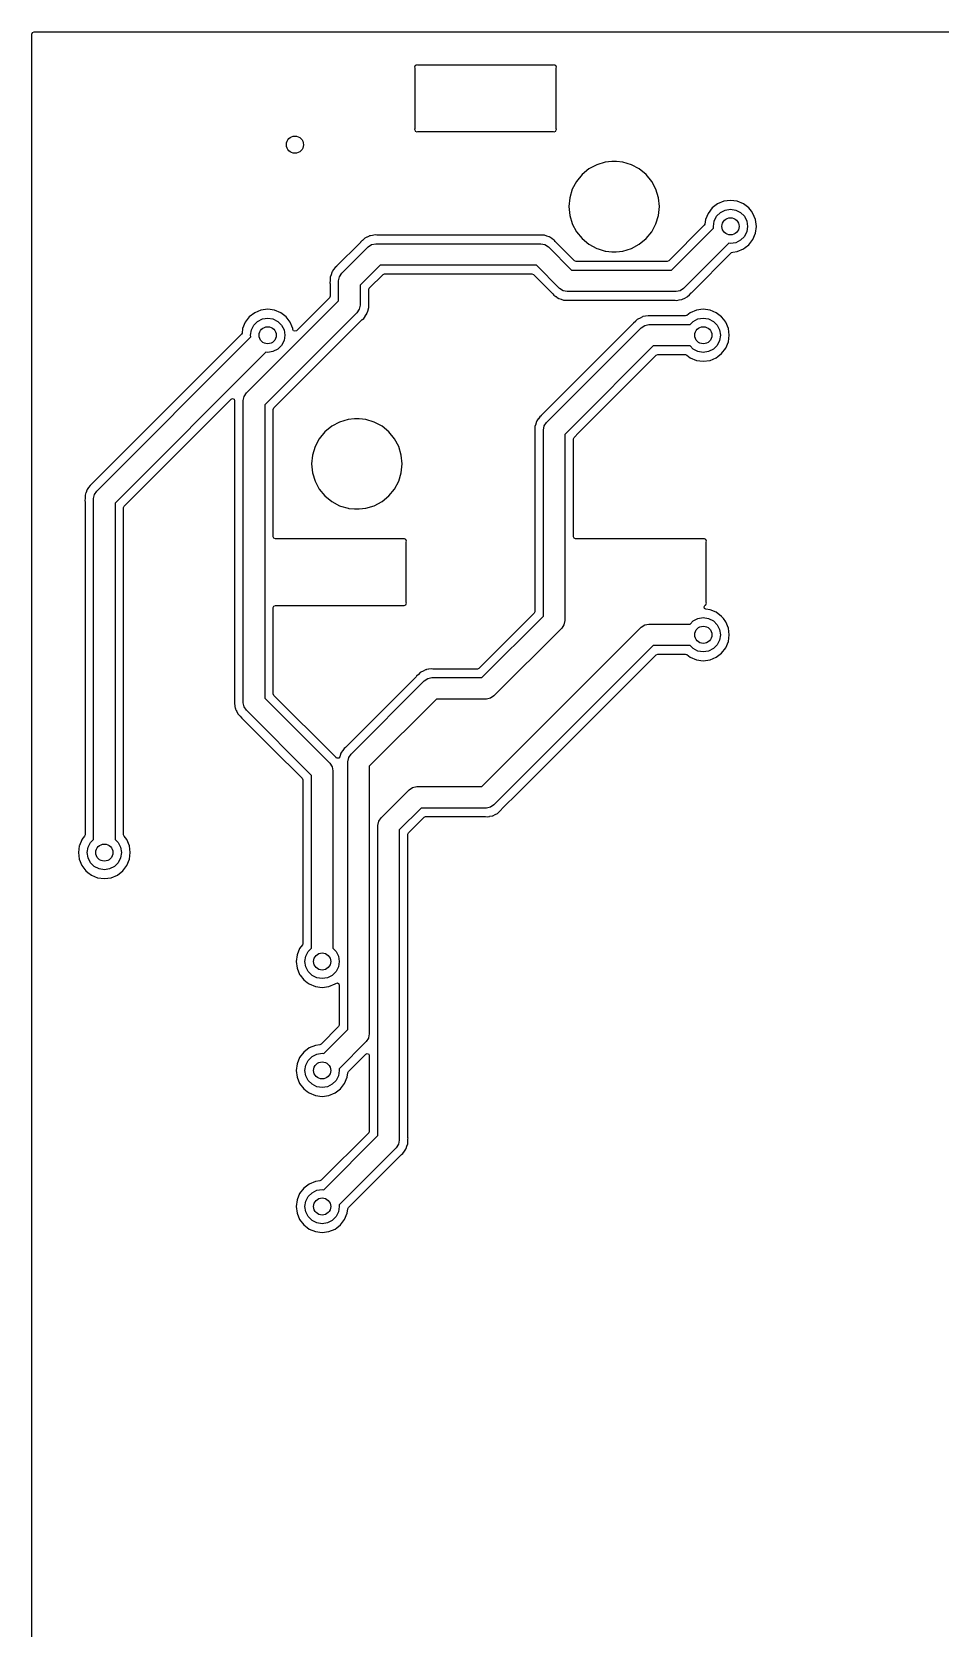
# Model space of a CAD drawing. Extents: x 0.8 to 5.53, y -4.15 to -1.35.
# Drawn here: x 0.802 to 1.636, y -2.818 to -1.352 of the extents above; entities that cross this region are included whole.
import ezdxf

# ---------------------------------------------------------------- set-up
doc = ezdxf.new("R2010")
doc.units = 0
doc.header["$MEASUREMENT"] = 0
doc.layers.add('BLACK', color=7, linetype='CONTINUOUS')

msp = doc.modelspace()

# ---------------------------------------------------------------- linework, layer by layer
at = {"layer": 'BLACK', "linetype": 'CONTINUOUS'}
for p, q in [((0.80199, -1.35392), (0.80255, -1.35255)), ((0.80199, -1.44154), (0.80199, -1.35392)), ((0.80255, -1.35255), (0.80392, -1.35199)), ((0.80392, -1.35199), (2.59608, -1.35199)), ((1.15399, -1.38293), (1.15336, -1.38445)), ((1.15336, -1.38445), (1.15338, -1.38449)), ((1.15338, -1.38449), (1.15352, -1.38523)), ((1.15352, -1.38523), (1.15352, -1.44076)), ((1.15512, -1.38246), (1.15399, -1.38293)), ((1.15551, -1.3823), (1.15512, -1.38246)), ((1.15555, -1.38231), (1.15551, -1.3823)), ((1.15629, -1.38246), (1.15555, -1.38231)), ((1.28072, -1.38246), (1.15629, -1.38246)), ((1.28146, -1.38231), (1.28072, -1.38246)), ((1.2815, -1.3823), (1.28146, -1.38231)), ((1.28189, -1.38246), (1.2815, -1.3823)), ((1.28302, -1.38293), (1.28189, -1.38246)), ((1.28365, -1.38445), (1.28302, -1.38293)), ((1.28348, -1.38523), (1.28363, -1.38449)), ((1.28348, -1.44076), (1.28348, -1.38523)), ((1.28363, -1.38449), (1.28365, -1.38445)), ((0.80199, -1.45), (0.80199, -1.44154)), ((0.80199, -1.5124), (0.80199, -1.45)), ((1.15338, -1.44149), (1.15336, -1.44154)), ((1.15336, -1.44154), (1.15352, -1.44193)), ((1.15352, -1.44076), (1.15338, -1.44149)), ((1.15352, -1.44193), (1.15399, -1.44306)), ((1.15399, -1.44306), (1.15551, -1.44369)), ((1.15551, -1.44369), (1.15555, -1.44367)), ((1.15555, -1.44367), (1.15629, -1.44352)), ((1.15629, -1.44352), (1.28072, -1.44352)), ((1.28072, -1.44352), (1.28146, -1.44367)), ((1.28146, -1.44367), (1.2815, -1.44369)), ((1.2815, -1.44369), (1.28302, -1.44306)), ((1.28302, -1.44306), (1.28348, -1.44193)), ((1.28363, -1.44149), (1.28348, -1.44076)), ((1.28348, -1.44193), (1.28365, -1.44154)), ((1.28365, -1.44154), (1.28363, -1.44149)), ((1.31353, -1.47785), (1.30723, -1.48302)), ((1.32071, -1.47401), (1.31353, -1.47785)), ((1.32851, -1.47164), (1.32071, -1.47401)), ((1.33454, -1.47105), (1.32851, -1.47164)), ((1.33458, -1.47104), (1.33454, -1.47105)), ((1.33454, -1.47105), (1.33454, -1.47105)), ((1.33865, -1.47104), (1.33458, -1.47104)), ((1.33869, -1.47105), (1.33865, -1.47104)), ((1.34472, -1.47164), (1.33869, -1.47105)), ((1.35252, -1.47401), (1.34472, -1.47164)), ((1.3597, -1.47785), (1.35252, -1.47401)), ((1.35252, -1.47401), (1.35252, -1.47401)), ((1.35252, -1.47401), (1.35252, -1.47401)), ((1.366, -1.48302), (1.3597, -1.47785)), ((1.30206, -1.48931), (1.29822, -1.4965)), ((1.30723, -1.48302), (1.30206, -1.48931)), ((1.37117, -1.48931), (1.366, -1.48302)), ((1.37501, -1.4965), (1.37117, -1.48931)), ((1.29585, -1.50429), (1.29506, -1.5124)), ((1.29822, -1.4965), (1.29585, -1.50429)), ((1.37737, -1.50429), (1.37501, -1.4965)), ((1.37817, -1.5124), (1.37737, -1.50429)), ((1.43733, -1.50748), (1.43158, -1.50986)), ((1.4435, -1.50667), (1.43733, -1.50748)), ((1.44968, -1.50748), (1.4435, -1.50667)), ((1.4435, -1.50667), (1.4435, -1.50667)), ((1.45543, -1.50986), (1.44968, -1.50748)), ((0.80199, -2.10551), (0.80199, -1.5124)), ((1.29506, -1.5124), (1.29585, -1.52051)), ((1.29585, -1.52051), (1.29813, -1.52801)), ((1.37501, -1.52831), (1.37737, -1.52051)), ((1.37737, -1.52051), (1.37817, -1.5124)), ((1.42285, -1.51859), (1.42047, -1.52434)), ((1.42664, -1.51365), (1.42285, -1.51859)), ((1.43158, -1.50986), (1.42664, -1.51365)), ((1.42853, -1.52565), (1.43076, -1.52126)), ((1.43076, -1.52126), (1.43425, -1.51777)), ((1.43425, -1.51777), (1.43864, -1.51553)), ((1.43864, -1.51553), (1.4435, -1.51476)), ((1.4435, -1.51476), (1.44837, -1.51553)), ((1.44837, -1.51553), (1.45276, -1.51777)), ((1.45276, -1.51777), (1.45624, -1.52126)), ((1.46037, -1.51365), (1.45543, -1.50986)), ((1.45543, -1.50986), (1.45543, -1.50986)), ((1.45624, -1.52126), (1.45848, -1.52565)), ((1.46272, -1.51672), (1.46037, -1.51365)), ((1.46415, -1.51859), (1.46272, -1.51672)), ((1.46654, -1.52434), (1.46415, -1.51859)), ((1.11471, -1.53882), (1.1129, -1.53909)), ((1.11478, -1.5388), (1.11471, -1.53882)), ((1.11705, -1.53838), (1.11478, -1.5388)), ((1.11861, -1.53855), (1.11705, -1.53838)), ((1.11882, -1.53856), (1.11861, -1.53855)), ((1.2667, -1.53856), (1.11882, -1.53856)), ((1.2672, -1.5385), (1.2667, -1.53856)), ((1.26728, -1.53848), (1.2672, -1.5385)), ((1.2693, -1.53855), (1.26728, -1.53848)), ((1.26959, -1.53856), (1.2693, -1.53855)), ((1.26966, -1.53856), (1.26959, -1.53856)), ((1.27196, -1.53856), (1.26966, -1.53856)), ((1.27205, -1.53859), (1.27196, -1.53856)), ((1.27254, -1.53867), (1.27205, -1.53859)), ((1.27263, -1.53868), (1.27254, -1.53867)), ((1.2748, -1.53944), (1.27263, -1.53868)), ((1.29813, -1.52801), (1.29822, -1.52831)), ((1.29822, -1.52831), (1.30206, -1.53549)), ((1.30206, -1.53549), (1.30723, -1.54179)), ((1.366, -1.54179), (1.37117, -1.53549)), ((1.37117, -1.53549), (1.37501, -1.52831)), ((1.41938, -1.52955), (1.38672, -1.56221)), ((1.38943, -1.57067), (1.42801, -1.53209)), ((1.41993, -1.52844), (1.41938, -1.52955)), ((1.42047, -1.52434), (1.41993, -1.52844)), ((1.42776, -1.53051), (1.42853, -1.52565)), ((1.42801, -1.53209), (1.42776, -1.53051)), ((1.45848, -1.53538), (1.45624, -1.53977)), ((1.45848, -1.52565), (1.45925, -1.53051)), ((1.45925, -1.53051), (1.45848, -1.53538)), ((1.46415, -1.54243), (1.46654, -1.53668)), ((1.46735, -1.53051), (1.46654, -1.52434)), ((1.46654, -1.53668), (1.46735, -1.53051)), ((1.10334, -1.54559), (1.08174, -1.56719)), ((1.08654, -1.57355), (1.11076, -1.54934)), ((1.10365, -1.54519), (1.10334, -1.54559)), ((1.10369, -1.54512), (1.10365, -1.54519)), ((1.10538, -1.54355), (1.10369, -1.54512)), ((1.10544, -1.5435), (1.10538, -1.54355)), ((1.10707, -1.54187), (1.10544, -1.5435)), ((1.10714, -1.54183), (1.10707, -1.54187)), ((1.10755, -1.54154), (1.10714, -1.54183)), ((1.10761, -1.54148), (1.10755, -1.54154)), ((1.10969, -1.54048), (1.10761, -1.54148)), ((1.10975, -1.54045), (1.10969, -1.54048)), ((1.11179, -1.53937), (1.10975, -1.54045)), ((1.11076, -1.54934), (1.11395, -1.54721)), ((1.11076, -1.54934), (1.11076, -1.54934)), ((1.11188, -1.53935), (1.11179, -1.53937)), ((1.11235, -1.5392), (1.11188, -1.53935)), ((1.11243, -1.53916), (1.11235, -1.5392)), ((1.1129, -1.53909), (1.11243, -1.53916)), ((1.11243, -1.53916), (1.11243, -1.53916)), ((1.11243, -1.53916), (1.11243, -1.53916)), ((1.11395, -1.54721), (1.11772, -1.54646)), ((1.11772, -1.54646), (1.26929, -1.54646)), ((1.26929, -1.54646), (1.27306, -1.54721)), ((1.27306, -1.54721), (1.27625, -1.54934)), ((1.27487, -1.53946), (1.2748, -1.53944)), ((1.27707, -1.54014), (1.27487, -1.53946)), ((1.27625, -1.54934), (1.29758, -1.57067)), ((1.27714, -1.54019), (1.27707, -1.54014)), ((1.27759, -1.54041), (1.27714, -1.54019)), ((1.27767, -1.54044), (1.27759, -1.54041)), ((1.27953, -1.54181), (1.27767, -1.54044)), ((1.27959, -1.54185), (1.27953, -1.54181)), ((1.28149, -1.54315), (1.27959, -1.54185)), ((1.28181, -1.54355), (1.28149, -1.54315)), ((1.28149, -1.54315), (1.28149, -1.54315)), ((1.28247, -1.54438), (1.28181, -1.54355)), ((1.28261, -1.54454), (1.28247, -1.54438)), ((1.30029, -1.56221), (1.28261, -1.54454)), ((1.30723, -1.54179), (1.31353, -1.54696)), ((1.31353, -1.54696), (1.32071, -1.5508)), ((1.32071, -1.5508), (1.32192, -1.55116)), ((1.32192, -1.55116), (1.32851, -1.55316)), ((1.32851, -1.55316), (1.3291, -1.55322)), ((1.3291, -1.55322), (1.33458, -1.55376)), ((1.33865, -1.55376), (1.34472, -1.55316)), ((1.34472, -1.55316), (1.35252, -1.5508)), ((1.35252, -1.5508), (1.3597, -1.54696)), ((1.3597, -1.54696), (1.366, -1.54179)), ((1.44193, -1.54601), (1.40046, -1.58747)), ((1.4435, -1.54626), (1.44193, -1.54601)), ((1.44837, -1.54549), (1.4435, -1.54626)), ((1.45276, -1.54325), (1.44837, -1.54549)), ((1.44968, -1.55355), (1.45543, -1.55116)), ((1.45624, -1.53977), (1.45276, -1.54325)), ((1.45543, -1.55116), (1.45694, -1.55)), ((1.45694, -1.55), (1.46037, -1.54737)), ((1.46037, -1.54737), (1.46415, -1.54243)), ((1.08158, -1.56733), (1.08036, -1.56831)), ((1.08174, -1.56719), (1.08158, -1.56733)), ((1.12179, -1.56614), (1.10335, -1.58459)), ((1.26521, -1.56614), (1.12179, -1.56614)), ((1.28654, -1.58747), (1.26521, -1.56614)), ((1.30165, -1.56278), (1.30029, -1.56221)), ((1.38536, -1.56278), (1.30165, -1.56278)), ((1.33458, -1.55376), (1.33463, -1.55376)), ((1.33463, -1.55376), (1.3386, -1.55376)), ((1.3386, -1.55376), (1.33865, -1.55376)), ((1.38672, -1.56221), (1.38536, -1.56278)), ((1.40788, -1.59122), (1.44447, -1.55463)), ((1.44447, -1.55463), (1.44558, -1.55408)), ((1.44558, -1.55408), (1.44968, -1.55355)), ((1.07577, -1.58022), (1.07568, -1.58252)), ((1.07568, -1.58252), (1.0757, -1.5826)), ((1.0757, -1.5826), (1.07577, -1.5831)), ((1.07579, -1.57776), (1.07577, -1.57784)), ((1.07577, -1.57784), (1.07577, -1.58014)), ((1.07577, -1.58014), (1.07577, -1.58022)), ((1.07588, -1.57726), (1.07579, -1.57776)), ((1.07664, -1.575), (1.07588, -1.57718)), ((1.07588, -1.57718), (1.07588, -1.57726)), ((1.07666, -1.57493), (1.07664, -1.575)), ((1.07734, -1.57273), (1.07666, -1.57493)), ((1.07739, -1.57266), (1.07734, -1.57273)), ((1.07762, -1.57221), (1.07739, -1.57266)), ((1.07765, -1.57213), (1.07762, -1.57221)), ((1.07902, -1.57028), (1.07765, -1.57213)), ((1.07906, -1.57022), (1.07902, -1.57028)), ((1.08036, -1.56831), (1.07906, -1.57022)), ((1.08366, -1.58051), (1.08441, -1.57675)), ((1.08366, -1.59876), (1.08366, -1.58051)), ((1.08441, -1.57675), (1.08654, -1.57355)), ((1.08654, -1.57355), (1.08654, -1.57355)), ((1.11181, -1.58729), (1.1245, -1.5746)), ((1.1245, -1.5746), (1.12586, -1.57404)), ((1.12586, -1.57404), (1.26115, -1.57404)), ((1.26115, -1.57404), (1.26251, -1.5746)), ((1.26251, -1.5746), (1.28018, -1.59227)), ((1.29758, -1.57067), (1.38943, -1.57067)), ((1.0752, -1.59606), (1.04493, -1.62633)), ((1.07577, -1.59469), (1.0752, -1.59606)), ((1.07577, -1.5831), (1.07577, -1.59469)), ((1.10335, -1.58459), (1.10335, -1.60284)), ((1.11124, -1.58866), (1.11181, -1.58729)), ((1.11124, -1.59469), (1.11124, -1.58866)), ((1.11124, -1.60025), (1.11124, -1.59469)), ((1.28018, -1.59227), (1.28033, -1.59243)), ((1.28033, -1.59243), (1.2813, -1.59366)), ((1.2813, -1.59366), (1.28321, -1.59496)), ((1.28321, -1.59496), (1.28327, -1.595)), ((1.28327, -1.595), (1.28393, -1.59549)), ((1.28393, -1.59549), (1.28512, -1.59637)), ((1.28512, -1.59637), (1.2852, -1.5964)), ((1.2852, -1.5964), (1.28565, -1.59662)), ((1.28565, -1.59662), (1.28572, -1.59667)), ((1.28572, -1.59667), (1.28792, -1.59735)), ((1.28974, -1.58961), (1.28654, -1.58747)), ((1.28654, -1.58747), (1.28654, -1.58747)), ((1.28792, -1.59735), (1.28799, -1.59737)), ((1.28799, -1.59737), (1.29017, -1.59814)), ((1.2935, -1.59035), (1.28974, -1.58961)), ((1.3935, -1.59035), (1.2935, -1.59035)), ((1.39727, -1.58961), (1.3935, -1.59035)), ((1.40046, -1.58747), (1.39727, -1.58961)), ((1.39935, -1.59746), (1.39943, -1.59744)), ((1.39943, -1.59744), (1.40147, -1.59636)), ((1.40147, -1.59636), (1.40153, -1.59633)), ((1.40153, -1.59633), (1.40361, -1.59533)), ((1.40361, -1.59533), (1.40367, -1.59527)), ((1.40367, -1.59527), (1.40408, -1.59498)), ((1.40408, -1.59498), (1.40416, -1.59494)), ((1.40416, -1.59494), (1.40579, -1.59331)), ((1.40579, -1.59331), (1.40584, -1.59326)), ((1.40584, -1.59326), (1.40753, -1.5917)), ((1.40753, -1.5917), (1.40757, -1.59162)), ((1.40757, -1.59162), (1.40788, -1.59122)), ((0.99895, -1.68348), (1.08366, -1.59876)), ((1.00658, -1.60986), (1.00164, -1.61365)), ((1.01233, -1.60748), (1.00658, -1.60986)), ((1.0185, -1.60667), (1.01233, -1.60748)), ((1.10046, -1.6098), (1.01575, -1.69451)), ((1.02468, -1.60748), (1.0185, -1.60667)), ((1.03043, -1.60986), (1.02468, -1.60748)), ((1.03537, -1.61365), (1.03043, -1.60986)), ((1.03043, -1.60986), (1.03043, -1.60986)), ((1.1026, -1.6066), (1.10046, -1.6098)), ((1.10335, -1.60284), (1.1026, -1.6066)), ((1.10335, -1.60284), (1.10335, -1.60284)), ((1.10799, -1.61308), (1.10936, -1.61122)), ((1.10936, -1.61122), (1.10939, -1.61114)), ((1.10939, -1.61114), (1.10962, -1.61069)), ((1.10962, -1.61069), (1.10966, -1.61062)), ((1.10966, -1.61062), (1.11034, -1.60841)), ((1.11034, -1.60841), (1.11037, -1.60835)), ((1.11037, -1.60835), (1.11113, -1.60617)), ((1.11113, -1.60609), (1.11122, -1.60559)), ((1.11113, -1.60617), (1.11113, -1.60609)), ((1.11122, -1.60559), (1.11124, -1.60551)), ((1.11131, -1.60075), (1.11124, -1.60025)), ((1.11124, -1.60313), (1.11133, -1.60083)), ((1.11124, -1.60321), (1.11124, -1.60313)), ((1.11124, -1.60551), (1.11124, -1.60321)), ((1.11133, -1.60083), (1.11131, -1.60075)), ((1.29017, -1.59814), (1.29017, -1.59814)), ((1.29017, -1.59814), (1.29025, -1.59814)), ((1.29025, -1.59814), (1.29075, -1.59822)), ((1.29075, -1.59822), (1.29083, -1.59825)), ((1.29083, -1.59825), (1.29314, -1.59825)), ((1.29314, -1.59825), (1.29321, -1.59825)), ((1.29321, -1.59825), (1.29551, -1.59834)), ((1.29551, -1.59834), (1.29559, -1.59831)), ((1.29559, -1.59831), (1.29609, -1.59825)), ((1.29609, -1.59825), (1.3924, -1.59825)), ((1.3924, -1.59825), (1.39262, -1.59826)), ((1.39262, -1.59826), (1.39417, -1.59844)), ((1.39417, -1.59844), (1.39644, -1.59801)), ((1.39644, -1.59801), (1.39651, -1.598)), ((1.39651, -1.598), (1.39879, -1.59765)), ((1.39879, -1.59765), (1.39887, -1.59762)), ((1.39887, -1.59762), (1.39935, -1.59746)), ((1.40658, -1.60986), (1.4033, -1.61238)), ((1.41233, -1.60748), (1.40658, -1.60986)), ((1.4185, -1.60667), (1.41233, -1.60748)), ((1.42468, -1.60748), (1.4185, -1.60667)), ((1.43043, -1.60986), (1.42468, -1.60748)), ((1.43537, -1.61365), (1.43043, -1.60986)), ((1.43043, -1.60986), (1.43043, -1.60986)), ((0.99547, -1.62434), (0.99493, -1.62844)), ((0.99785, -1.61859), (0.99547, -1.62434)), ((1.00164, -1.61365), (0.99785, -1.61859)), ((1.00276, -1.63051), (1.00353, -1.62565)), ((1.00353, -1.62565), (1.00576, -1.62126)), ((1.00576, -1.62126), (1.00925, -1.61777)), ((1.00925, -1.61777), (1.01364, -1.61553)), ((1.01364, -1.61553), (1.0185, -1.61476)), ((1.0185, -1.61476), (1.02337, -1.61553)), ((1.02337, -1.61553), (1.02776, -1.61777)), ((1.02421, -1.69722), (1.10526, -1.61616)), ((1.02776, -1.61777), (1.03124, -1.62126)), ((1.03124, -1.62126), (1.03348, -1.62565)), ((1.03348, -1.62565), (1.03425, -1.63051)), ((1.03723, -1.61608), (1.03537, -1.61365)), ((1.03915, -1.61859), (1.03723, -1.61608)), ((1.04057, -1.62201), (1.03915, -1.61859)), ((1.04154, -1.62434), (1.04057, -1.62201)), ((1.04165, -1.62522), (1.04154, -1.62434)), ((1.0422, -1.62633), (1.04165, -1.62522)), ((1.04357, -1.62689), (1.0422, -1.62633)), ((1.04493, -1.62633), (1.04357, -1.62689)), ((1.10526, -1.61616), (1.10542, -1.61602)), ((1.10542, -1.61602), (1.10665, -1.61504)), ((1.10665, -1.61504), (1.10795, -1.61313)), ((1.10795, -1.61313), (1.10799, -1.61308)), ((1.35413, -1.6198), (1.28194, -1.69199)), ((1.28654, -1.69855), (1.36154, -1.62355)), ((1.35444, -1.6194), (1.35413, -1.6198)), ((1.35448, -1.61933), (1.35444, -1.6194)), ((1.35617, -1.61776), (1.35448, -1.61933)), ((1.35622, -1.61771), (1.35617, -1.61776)), ((1.35785, -1.61608), (1.35622, -1.61771)), ((1.35793, -1.61604), (1.35785, -1.61608)), ((1.35834, -1.61575), (1.35793, -1.61604)), ((1.3584, -1.61569), (1.35834, -1.61575)), ((1.36048, -1.61469), (1.3584, -1.61569)), ((1.36054, -1.61466), (1.36048, -1.61469)), ((1.36258, -1.61358), (1.36054, -1.61466)), ((1.36154, -1.62355), (1.36474, -1.62142)), ((1.36266, -1.61357), (1.36258, -1.61358)), ((1.36314, -1.61341), (1.36266, -1.61357)), ((1.36322, -1.61337), (1.36314, -1.61341)), ((1.3655, -1.61303), (1.36322, -1.61337)), ((1.36474, -1.62142), (1.3685, -1.62067)), ((1.36557, -1.61302), (1.3655, -1.61303)), ((1.36783, -1.61259), (1.36557, -1.61302)), ((1.36939, -1.61276), (1.36783, -1.61259)), ((1.3685, -1.62067), (1.3685, -1.62067)), ((1.3685, -1.62067), (1.40635, -1.62067)), ((1.36961, -1.61278), (1.36939, -1.61276)), ((1.40213, -1.61278), (1.36961, -1.61278)), ((1.4033, -1.61238), (1.40213, -1.61278)), ((1.40635, -1.62067), (1.40925, -1.61777)), ((1.40925, -1.61777), (1.41364, -1.61553)), ((1.41364, -1.61553), (1.4185, -1.61476)), ((1.4185, -1.61476), (1.42337, -1.61553)), ((1.42337, -1.61553), (1.42776, -1.61777)), ((1.42776, -1.61777), (1.43124, -1.62126)), ((1.43124, -1.62126), (1.43348, -1.62565)), ((1.43348, -1.62565), (1.43425, -1.63051)), ((1.43723, -1.61608), (1.43537, -1.61365)), ((1.43915, -1.61859), (1.43723, -1.61608)), ((1.44154, -1.62434), (1.43915, -1.61859)), ((1.44235, -1.63051), (1.44154, -1.62434)), ((0.99438, -1.62955), (0.85674, -1.76719)), ((0.86154, -1.77355), (1.00301, -1.63209)), ((0.99493, -1.62844), (0.99438, -1.62955)), ((1.00301, -1.63209), (1.00276, -1.63051)), ((1.03124, -1.63977), (1.02776, -1.64325)), ((1.03348, -1.63538), (1.03124, -1.63977)), ((1.03425, -1.63051), (1.03348, -1.63538)), ((1.37258, -1.64035), (1.30046, -1.71247)), ((1.40635, -1.64035), (1.37258, -1.64035)), ((1.40925, -1.64325), (1.40635, -1.64035)), ((1.43124, -1.63977), (1.42776, -1.64325)), ((1.43348, -1.63538), (1.43124, -1.63977)), ((1.43425, -1.63051), (1.43348, -1.63538)), ((1.43915, -1.64243), (1.44154, -1.63668)), ((1.44154, -1.63668), (1.44235, -1.63051)), ((1.01693, -1.64601), (0.87835, -1.78459)), ((1.0185, -1.64626), (1.01693, -1.64601)), ((1.02337, -1.64549), (1.0185, -1.64626)), ((1.02776, -1.64325), (1.02337, -1.64549)), ((1.30416, -1.71994), (1.37529, -1.64881)), ((1.37529, -1.64881), (1.37665, -1.64825)), ((1.37665, -1.64825), (1.40213, -1.64825)), ((1.40213, -1.64825), (1.4033, -1.64865)), ((1.4033, -1.64865), (1.40658, -1.65116)), ((1.40658, -1.65116), (1.41233, -1.65355)), ((1.41364, -1.64549), (1.40925, -1.64325)), ((1.41233, -1.65355), (1.4185, -1.65436)), ((1.4185, -1.64626), (1.41364, -1.64549)), ((1.42337, -1.64549), (1.4185, -1.64626)), ((1.4185, -1.65436), (1.42468, -1.65355)), ((1.42776, -1.64325), (1.42337, -1.64549)), ((1.42468, -1.65355), (1.43043, -1.65116)), ((1.43043, -1.65116), (1.43194, -1.65)), ((1.43194, -1.65), (1.43537, -1.64737)), ((1.43537, -1.64737), (1.43915, -1.64243)), ((0.99681, -1.68667), (0.99895, -1.68348)), ((0.99895, -1.68348), (0.99895, -1.68348)), ((0.8868, -1.78729), (0.98486, -1.68924)), ((0.98486, -1.68924), (0.98622, -1.68868)), ((0.98622, -1.68868), (0.98758, -1.68924)), ((0.98758, -1.68924), (0.98815, -1.69061)), ((0.98815, -1.69068), (0.98808, -1.69244)), ((0.98808, -1.69244), (0.9881, -1.69253)), ((0.9881, -1.69253), (0.98817, -1.69303)), ((0.98815, -1.69061), (0.98815, -1.69068)), ((0.98817, -1.69303), (0.98817, -1.96681)), ((0.99606, -1.69044), (0.99681, -1.68667)), ((0.99606, -1.96791), (0.99606, -1.69044)), ((1.01575, -1.69451), (1.01575, -1.96384)), ((1.02364, -1.69858), (1.02421, -1.69722)), ((1.02364, -1.74862), (1.02364, -1.69858)), ((1.28194, -1.69199), (1.26974, -1.7042)), ((1.27454, -1.71056), (1.28654, -1.69855)), ((1.28654, -1.69855), (1.28654, -1.69855)), ((1.07731, -1.71407), (1.07101, -1.71924)), ((1.08449, -1.71023), (1.07731, -1.71407)), ((1.09229, -1.70786), (1.08449, -1.71023)), ((1.09831, -1.70727), (1.09229, -1.70786)), ((1.09836, -1.70726), (1.09831, -1.70727)), ((1.09831, -1.70727), (1.09831, -1.70727)), ((1.10243, -1.70726), (1.09836, -1.70726)), ((1.10247, -1.70727), (1.10243, -1.70726)), ((1.1085, -1.70786), (1.10247, -1.70727)), ((1.1163, -1.71023), (1.1085, -1.70786)), ((1.12348, -1.71407), (1.1163, -1.71023)), ((1.1163, -1.71023), (1.1163, -1.71023)), ((1.1163, -1.71023), (1.1163, -1.71023)), ((1.12978, -1.71924), (1.12348, -1.71407)), ((1.26387, -1.71427), (1.26378, -1.71477)), ((1.26463, -1.71201), (1.26387, -1.71419)), ((1.26387, -1.71419), (1.26387, -1.71427)), ((1.26466, -1.71194), (1.26463, -1.71201)), ((1.26534, -1.70974), (1.26466, -1.71194)), ((1.26538, -1.70967), (1.26534, -1.70974)), ((1.26561, -1.70922), (1.26538, -1.70967)), ((1.26564, -1.70914), (1.26561, -1.70922)), ((1.26701, -1.70728), (1.26564, -1.70914)), ((1.26705, -1.70722), (1.26701, -1.70728)), ((1.26835, -1.70532), (1.26705, -1.70722)), ((1.26957, -1.70434), (1.26835, -1.70532)), ((1.26974, -1.7042), (1.26957, -1.70434)), ((1.27165, -1.71752), (1.2724, -1.71375)), ((1.2724, -1.71375), (1.27454, -1.71056)), ((1.30046, -1.71247), (1.29134, -1.7216)), ((1.30046, -1.71247), (1.30046, -1.71247)), ((1.06584, -1.72553), (1.062, -1.73272)), ((1.07101, -1.71924), (1.06584, -1.72553)), ((1.13495, -1.72553), (1.12978, -1.71924)), ((1.13879, -1.73272), (1.13495, -1.72553)), ((1.26376, -1.71722), (1.26367, -1.71953)), ((1.26367, -1.71953), (1.26369, -1.71961)), ((1.26369, -1.71961), (1.26376, -1.72011)), ((1.26378, -1.71477), (1.26376, -1.71485)), ((1.26376, -1.71485), (1.26376, -1.71715)), ((1.26376, -1.71715), (1.26376, -1.71722)), ((1.26376, -1.72011), (1.26376, -1.88437)), ((1.27165, -1.88844), (1.27165, -1.71752)), ((1.29134, -1.7216), (1.29134, -1.89252)), ((1.29923, -1.72567), (1.2998, -1.7243)), ((1.29923, -1.75), (1.29923, -1.72567)), ((1.2998, -1.7243), (1.30388, -1.72021)), ((1.30388, -1.72021), (1.30415, -1.71994)), ((1.30388, -1.72021), (1.30388, -1.72021)), ((1.30415, -1.71994), (1.30416, -1.71994)), ((1.05963, -1.74051), (1.05884, -1.74862)), ((1.062, -1.73272), (1.05963, -1.74051)), ((1.14115, -1.74051), (1.13879, -1.73272)), ((1.14195, -1.74862), (1.14115, -1.74051)), ((1.02364, -1.75772), (1.02364, -1.74862)), ((1.02364, -1.81557), (1.02364, -1.75772)), ((1.05884, -1.74862), (1.05963, -1.75673)), ((1.05963, -1.75673), (1.062, -1.76453)), ((1.13879, -1.76453), (1.14115, -1.75673)), ((1.14115, -1.75673), (1.14195, -1.74862)), ((1.29923, -1.81557), (1.29923, -1.75)), ((0.85234, -1.77273), (0.85166, -1.77493)), ((0.85239, -1.77266), (0.85234, -1.77273)), ((0.85262, -1.77221), (0.85239, -1.77266)), ((0.85265, -1.77213), (0.85262, -1.77221)), ((0.85401, -1.77028), (0.85265, -1.77213)), ((0.85406, -1.77022), (0.85401, -1.77028)), ((0.85536, -1.76831), (0.85406, -1.77022)), ((0.85658, -1.76733), (0.85536, -1.76831)), ((0.85674, -1.76719), (0.85658, -1.76733)), ((1.062, -1.76453), (1.062, -1.76453)), ((1.062, -1.76453), (1.06584, -1.77171)), ((1.06584, -1.77171), (1.07101, -1.77801)), ((1.12978, -1.77801), (1.13495, -1.77171)), ((1.13495, -1.77171), (1.13879, -1.76453)), ((0.85077, -1.78022), (0.85068, -1.78252)), ((0.85068, -1.78252), (0.8507, -1.7826)), ((0.8507, -1.7826), (0.85077, -1.7831)), ((0.85079, -1.77776), (0.85077, -1.77784)), ((0.85077, -1.77784), (0.85077, -1.78014)), ((0.85077, -1.78014), (0.85077, -1.78022)), ((0.85077, -1.7831), (0.85077, -2.08914)), ((0.85088, -1.77726), (0.85079, -1.77776)), ((0.85164, -1.775), (0.85088, -1.77718)), ((0.85088, -1.77718), (0.85088, -1.77726)), ((0.85166, -1.77493), (0.85164, -1.775)), ((0.85866, -1.78051), (0.85941, -1.77675)), ((0.85866, -2.09336), (0.85866, -1.78051)), ((0.85941, -1.77675), (0.86154, -1.77355)), ((0.86154, -1.77355), (0.86154, -1.77355)), ((0.87835, -1.78459), (0.87835, -2.09336)), ((0.88624, -1.78866), (0.8868, -1.78729)), ((1.07101, -1.77801), (1.07731, -1.78318)), ((1.07731, -1.78318), (1.08449, -1.78702)), ((1.08449, -1.78702), (1.0854, -1.78729)), ((1.0854, -1.78729), (1.09229, -1.78938)), ((1.1085, -1.78938), (1.1163, -1.78702)), ((1.1163, -1.78702), (1.12348, -1.78318)), ((1.12348, -1.78318), (1.12978, -1.77801)), ((0.88624, -2.08914), (0.88624, -1.78866)), ((1.09229, -1.78938), (1.09288, -1.78944)), ((1.09288, -1.78944), (1.09836, -1.78998)), ((1.09836, -1.78998), (1.09841, -1.78998)), ((1.09841, -1.78998), (1.10238, -1.78998)), ((1.10238, -1.78998), (1.10243, -1.78998)), ((1.10243, -1.78998), (1.1085, -1.78938)), ((1.02421, -1.81693), (1.02364, -1.81557)), ((1.02557, -1.8175), (1.02421, -1.81693)), ((1.2998, -1.81693), (1.29923, -1.81557)), ((1.30116, -1.8175), (1.2998, -1.81693)), ((1.14292, -1.8175), (1.02557, -1.8175)), ((1.14366, -1.81735), (1.14292, -1.8175)), ((1.1437, -1.81734), (1.14366, -1.81735)), ((1.1441, -1.8175), (1.1437, -1.81734)), ((1.14522, -1.81797), (1.1441, -1.8175)), ((1.14585, -1.81949), (1.14522, -1.81797)), ((1.14569, -1.82027), (1.14584, -1.81953)), ((1.14569, -1.8758), (1.14569, -1.82027)), ((1.14584, -1.81953), (1.14585, -1.81949)), ((1.41851, -1.8175), (1.30116, -1.8175)), ((1.41925, -1.81735), (1.41851, -1.8175)), ((1.41929, -1.81734), (1.41925, -1.81735)), ((1.41969, -1.8175), (1.41929, -1.81734)), ((1.42081, -1.81797), (1.41969, -1.8175)), ((1.42144, -1.81949), (1.42081, -1.81797)), ((1.42128, -1.82027), (1.42143, -1.81953)), ((1.42128, -1.85), (1.42128, -1.82027)), ((1.42143, -1.81953), (1.42144, -1.81949)), ((1.42128, -1.8758), (1.42128, -1.85)), ((1.14584, -1.87653), (1.14569, -1.8758)), ((1.42143, -1.87653), (1.42128, -1.8758)), ((1.02364, -1.88049), (1.02421, -1.87913)), ((1.02364, -1.95977), (1.02364, -1.88049)), ((1.02421, -1.87913), (1.02557, -1.87856)), ((1.02557, -1.87856), (1.14292, -1.87856)), ((1.14292, -1.87856), (1.14366, -1.87871)), ((1.14366, -1.87871), (1.1437, -1.87873)), ((1.1437, -1.87873), (1.14522, -1.8781)), ((1.14522, -1.8781), (1.14569, -1.87697)), ((1.14569, -1.87697), (1.14585, -1.87657)), ((1.14585, -1.87657), (1.14584, -1.87653)), ((1.26319, -1.88574), (1.21251, -1.93642)), ((1.21521, -1.94488), (1.27165, -1.88844)), ((1.26376, -1.88437), (1.26319, -1.88574)), ((1.40925, -1.89277), (1.41364, -1.89053)), ((1.41364, -1.89053), (1.4185, -1.88976)), ((1.4185, -1.88976), (1.42337, -1.89053)), ((1.41919, -1.87981), (1.41993, -1.87853)), ((1.41958, -1.88124), (1.41919, -1.87981)), ((1.42085, -1.88198), (1.41958, -1.88124)), ((1.41993, -1.87853), (1.42037, -1.87828)), ((1.42037, -1.87828), (1.42045, -1.87825)), ((1.42045, -1.87825), (1.42081, -1.8781)), ((1.42081, -1.8781), (1.42128, -1.87697)), ((1.42468, -1.88248), (1.42085, -1.88198)), ((1.42128, -1.87697), (1.42144, -1.87657)), ((1.42144, -1.87657), (1.42143, -1.87653)), ((1.42337, -1.89053), (1.42776, -1.89277)), ((1.43043, -1.88486), (1.42468, -1.88248)), ((1.42468, -1.88248), (1.42468, -1.88248)), ((1.43537, -1.88865), (1.43043, -1.88486)), ((1.43043, -1.88486), (1.43043, -1.88486)), ((1.43693, -1.89069), (1.43537, -1.88865)), ((1.21521, -2.04488), (1.36154, -1.89855)), ((1.28846, -1.89948), (1.22625, -1.96168)), ((1.29059, -1.89629), (1.28846, -1.89948)), ((1.29134, -1.89252), (1.29059, -1.89629)), ((1.29134, -1.89252), (1.29134, -1.89252)), ((1.36154, -1.89855), (1.36474, -1.89642)), ((1.36154, -1.89855), (1.36154, -1.89855)), ((1.36474, -1.89642), (1.3685, -1.89567)), ((1.3685, -1.89567), (1.40635, -1.89567)), ((1.40635, -1.89567), (1.40925, -1.89277)), ((1.42776, -1.89277), (1.43124, -1.89626)), ((1.43124, -1.89626), (1.43348, -1.90065)), ((1.43348, -1.90065), (1.43425, -1.90551)), ((1.43915, -1.89359), (1.43693, -1.89069)), ((1.44154, -1.89934), (1.43915, -1.89359)), ((1.44235, -1.90551), (1.44154, -1.89934)), ((1.37258, -1.91535), (1.22625, -2.06168)), ((1.40635, -1.91535), (1.37258, -1.91535)), ((1.40925, -1.91825), (1.40635, -1.91535)), ((1.41364, -1.92049), (1.40925, -1.91825)), ((1.42776, -1.91825), (1.42337, -1.92049)), ((1.43124, -1.91477), (1.42776, -1.91825)), ((1.43348, -1.91038), (1.43124, -1.91477)), ((1.43425, -1.90551), (1.43348, -1.91038)), ((1.43537, -1.92237), (1.43915, -1.91743)), ((1.43915, -1.91743), (1.44154, -1.91168)), ((1.44154, -1.91168), (1.44235, -1.90551)), ((1.3491, -1.95), (1.37529, -1.92381)), ((1.37529, -1.92381), (1.37665, -1.92325)), ((1.37665, -1.92325), (1.40213, -1.92325)), ((1.40213, -1.92325), (1.4033, -1.92365)), ((1.4033, -1.92365), (1.40658, -1.92616)), ((1.40658, -1.92616), (1.41233, -1.92855)), ((1.41233, -1.92855), (1.4185, -1.92936)), ((1.4185, -1.92126), (1.41364, -1.92049)), ((1.42337, -1.92049), (1.4185, -1.92126)), ((1.4185, -1.92936), (1.42468, -1.92855)), ((1.42468, -1.92855), (1.43043, -1.92616)), ((1.43043, -1.92616), (1.43537, -1.92237)), ((1.15492, -1.94401), (1.09021, -2.00872)), ((1.09501, -2.01509), (1.16233, -1.94776)), ((1.15523, -1.94361), (1.15492, -1.94401)), ((1.15527, -1.94354), (1.15523, -1.94361)), ((1.15696, -1.94197), (1.15527, -1.94354)), ((1.15701, -1.94192), (1.15696, -1.94197)), ((1.15864, -1.94029), (1.15701, -1.94192)), ((1.15871, -1.94025), (1.15864, -1.94029)), ((1.15913, -1.93996), (1.15871, -1.94025)), ((1.15919, -1.9399), (1.15913, -1.93996)), ((1.16126, -1.9389), (1.15919, -1.9399)), ((1.16133, -1.93887), (1.16126, -1.9389)), ((1.16337, -1.93779), (1.16133, -1.93887)), ((1.16233, -1.94776), (1.16552, -1.94563)), ((1.16345, -1.93778), (1.16337, -1.93779)), ((1.16393, -1.93762), (1.16345, -1.93778)), ((1.164, -1.93758), (1.16393, -1.93762)), ((1.16447, -1.93751), (1.164, -1.93758)), ((1.164, -1.93758), (1.164, -1.93758)), ((1.164, -1.93758), (1.164, -1.93758)), ((1.16628, -1.93724), (1.16447, -1.93751)), ((1.16552, -1.94563), (1.16929, -1.94488)), ((1.16636, -1.93723), (1.16628, -1.93724)), ((1.16862, -1.9368), (1.16636, -1.93723)), ((1.17018, -1.93698), (1.16862, -1.9368)), ((1.16929, -1.94488), (1.21521, -1.94488)), ((1.1704, -1.93699), (1.17018, -1.93698)), ((1.21115, -1.93699), (1.1704, -1.93699)), ((1.21251, -1.93642), (1.21115, -1.93699)), ((1.02421, -1.96113), (1.02364, -1.95977)), ((1.07921, -2.01614), (1.02421, -1.96113)), ((1.22306, -1.96382), (1.21929, -1.96457)), ((1.22625, -1.96168), (1.22306, -1.96382)), ((1.2491, -2.05), (1.3491, -1.95)), ((0.98816, -1.96702), (0.98798, -1.96858)), ((0.98798, -1.96858), (0.98841, -1.97085)), ((0.98817, -1.96681), (0.98816, -1.96702)), ((0.98841, -1.97085), (0.98842, -1.97092)), ((0.98842, -1.97092), (0.98877, -1.9732)), ((0.98877, -1.9732), (0.9888, -1.97328)), ((0.9888, -1.97328), (0.98896, -1.97375)), ((0.98896, -1.97375), (0.98898, -1.97384)), ((0.98898, -1.97384), (0.98958, -1.97498)), ((0.98958, -1.97498), (0.99005, -1.97588)), ((0.99005, -1.97588), (0.99009, -1.97594)), ((0.99009, -1.97594), (0.99109, -1.97802)), ((0.99109, -1.97802), (0.99114, -1.97808)), ((0.99114, -1.97808), (0.99143, -1.97849)), ((0.99143, -1.97849), (0.99147, -1.97856)), ((0.99681, -1.97168), (0.99606, -1.96791)), ((0.99895, -1.97487), (0.99681, -1.97168)), ((1.05866, -2.03459), (0.99895, -1.97487)), ((1.01575, -1.96384), (1.07546, -2.02355)), ((1.17337, -1.96457), (1.11181, -2.02612)), ((1.21929, -1.96457), (1.17337, -1.96457)), ((0.99147, -1.97856), (0.9931, -1.98019)), ((0.9931, -1.98019), (0.99315, -1.98025)), ((0.99315, -1.98025), (0.99472, -1.98194)), ((0.99472, -1.98194), (0.99479, -1.98198)), ((0.99479, -1.98198), (0.9952, -1.98229)), ((0.9952, -1.98229), (1.02276, -2.00985)), ((1.02276, -2.00985), (1.0502, -2.03729)), ((1.07961, -2.01645), (1.07921, -2.01614)), ((1.07969, -2.01649), (1.07961, -2.01645)), ((1.08126, -2.01818), (1.07969, -2.01649)), ((1.08131, -2.01823), (1.08126, -2.01818)), ((1.08151, -2.01844), (1.08131, -2.01823)), ((1.08224, -2.01889), (1.08151, -2.01844)), ((1.08371, -2.01881), (1.08224, -2.01889)), ((1.0847, -2.01771), (1.08371, -2.01881)), ((1.08511, -2.01654), (1.0847, -2.01771)), ((1.08513, -2.01647), (1.08511, -2.01654)), ((1.08581, -2.01426), (1.08513, -2.01647)), ((1.08586, -2.01419), (1.08581, -2.01426)), ((1.08608, -2.01375), (1.08586, -2.01419)), ((1.08611, -2.01367), (1.08608, -2.01375)), ((1.08748, -2.01181), (1.08611, -2.01367)), ((1.08752, -2.01175), (1.08748, -2.01181)), ((1.08882, -2.00985), (1.08752, -2.01175)), ((1.09005, -2.00887), (1.08882, -2.00985)), ((1.09021, -2.00872), (1.09005, -2.00887)), ((1.09213, -2.02205), (1.09288, -2.01828)), ((1.09213, -2.26797), (1.09213, -2.02205)), ((1.09288, -2.01828), (1.09501, -2.01509)), ((1.09501, -2.01509), (1.09501, -2.01509)), ((1.05866, -2.19336), (1.05866, -2.03459)), ((1.07546, -2.02355), (1.0776, -2.02675)), ((1.0776, -2.02675), (1.07835, -2.03051)), ((1.07835, -2.03051), (1.07835, -2.19336)), ((1.11181, -2.02612), (1.11181, -2.27205)), ((1.0502, -2.03729), (1.05077, -2.03866)), ((1.05077, -2.03866), (1.05077, -2.18914)), ((1.12257, -2.07355), (1.14836, -2.04776)), ((1.14836, -2.04776), (1.15155, -2.04563)), ((1.15155, -2.04563), (1.15531, -2.04488)), ((1.15531, -2.04488), (1.15532, -2.04488)), ((1.15532, -2.04488), (1.21521, -2.04488)), ((1.23366, -2.06544), (1.2491, -2.05)), ((1.15939, -2.06457), (1.13937, -2.08459)), ((1.21929, -2.06457), (1.15939, -2.06457)), ((1.22306, -2.06382), (1.21929, -2.06457)), ((1.22625, -2.06168), (1.22306, -2.06382)), ((1.23162, -2.06748), (1.23331, -2.06591)), ((1.23331, -2.06591), (1.23336, -2.06583)), ((1.23336, -2.06583), (1.23366, -2.06544)), ((1.11969, -2.08051), (1.12043, -2.07675)), ((1.11969, -2.36541), (1.11969, -2.08051)), ((1.12043, -2.07675), (1.12257, -2.07355)), ((1.12257, -2.07355), (1.12257, -2.07355)), ((1.14783, -2.08729), (1.1621, -2.07303)), ((1.1621, -2.07303), (1.16346, -2.07246)), ((1.16346, -2.07246), (1.21819, -2.07246)), ((1.21819, -2.07246), (1.2184, -2.07247)), ((1.2184, -2.07247), (1.21996, -2.07265)), ((1.21996, -2.07265), (1.22223, -2.07222)), ((1.22223, -2.07222), (1.2223, -2.07221)), ((1.2223, -2.07221), (1.22458, -2.07186)), ((1.22458, -2.07186), (1.22465, -2.07183)), ((1.22465, -2.07183), (1.22513, -2.07167)), ((1.22513, -2.07167), (1.22522, -2.07165)), ((1.22522, -2.07165), (1.22725, -2.07058)), ((1.22725, -2.07058), (1.22732, -2.07054)), ((1.22732, -2.07054), (1.2294, -2.06954)), ((1.2294, -2.06954), (1.22946, -2.06949)), ((1.22946, -2.06949), (1.22987, -2.0692)), ((1.22987, -2.0692), (1.22994, -2.06916)), ((1.22994, -2.06916), (1.23157, -2.06753)), ((1.23157, -2.06753), (1.23162, -2.06748)), ((0.84775, -2.09383), (0.8456, -2.09904)), ((0.84785, -2.09359), (0.84775, -2.09383)), ((0.85037, -2.09031), (0.84785, -2.09359)), ((0.84785, -2.09359), (0.84785, -2.09359)), ((0.84785, -2.09359), (0.84785, -2.09359)), ((0.85077, -2.08914), (0.85037, -2.09031)), ((0.85576, -2.09626), (0.85866, -2.09336)), ((0.87835, -2.09336), (0.88124, -2.09626)), ((0.88664, -2.09031), (0.88624, -2.08914)), ((0.88916, -2.09359), (0.88664, -2.09031)), ((0.89154, -2.09934), (0.88916, -2.09359)), ((1.13937, -2.08459), (1.13937, -2.36949)), ((1.14726, -2.08866), (1.14783, -2.08729)), ((1.14726, -2.15), (1.14726, -2.08866)), ((0.80199, -2.5), (0.80199, -2.10551)), ((0.84547, -2.09934), (0.84466, -2.10551)), ((0.84466, -2.10551), (0.84547, -2.11168)), ((0.8456, -2.09904), (0.84547, -2.09934)), ((0.85276, -2.10551), (0.85353, -2.10065)), ((0.85353, -2.11038), (0.85276, -2.10551)), ((0.85353, -2.10065), (0.85576, -2.09626)), ((0.85576, -2.11477), (0.85353, -2.11038)), ((0.88124, -2.09626), (0.88348, -2.10065)), ((0.88348, -2.11038), (0.88124, -2.11477)), ((0.88348, -2.10065), (0.88425, -2.10551)), ((0.88425, -2.10551), (0.88348, -2.11038)), ((0.89235, -2.10551), (0.89154, -2.09934)), ((0.89154, -2.11168), (0.89235, -2.10551)), ((0.84547, -2.11168), (0.84785, -2.11743)), ((0.84785, -2.11743), (0.84785, -2.11743)), ((0.84785, -2.11743), (0.85164, -2.12237)), ((0.85164, -2.12237), (0.85332, -2.12366)), ((0.85332, -2.12366), (0.85658, -2.12616)), ((0.85925, -2.11825), (0.85576, -2.11477)), ((0.86364, -2.12049), (0.85925, -2.11825)), ((0.8685, -2.12126), (0.86364, -2.12049)), ((0.87337, -2.12049), (0.8685, -2.12126)), ((0.87776, -2.11825), (0.87337, -2.12049)), ((0.88124, -2.11477), (0.87776, -2.11825)), ((0.88043, -2.12616), (0.88536, -2.12237)), ((0.88536, -2.12237), (0.88916, -2.11743)), ((0.88916, -2.11743), (0.89154, -2.11168)), ((0.85658, -2.12616), (0.86233, -2.12855)), ((0.86233, -2.12855), (0.8685, -2.12936)), ((0.8685, -2.12936), (0.87468, -2.12855)), ((0.87468, -2.12855), (0.88043, -2.12616)), ((1.14726, -2.25), (1.14726, -2.15)), ((1.04785, -2.19359), (1.04547, -2.19934)), ((1.05037, -2.19031), (1.04785, -2.19359)), ((1.04785, -2.19359), (1.04785, -2.19359)), ((1.04785, -2.19359), (1.04785, -2.19359)), ((1.05077, -2.18914), (1.05037, -2.19031)), ((1.05353, -2.20065), (1.05576, -2.19626)), ((1.05576, -2.19626), (1.05866, -2.19336)), ((1.07835, -2.19336), (1.08124, -2.19626)), ((1.08124, -2.19626), (1.08348, -2.20065)), ((1.04547, -2.19934), (1.04466, -2.20551)), ((1.04466, -2.20551), (1.04547, -2.21168)), ((1.04547, -2.21168), (1.04785, -2.21743)), ((1.05276, -2.20551), (1.05353, -2.20065)), ((1.05353, -2.21038), (1.05276, -2.20551)), ((1.05576, -2.21477), (1.05353, -2.21038)), ((1.08348, -2.21038), (1.08124, -2.21477)), ((1.08348, -2.20065), (1.08425, -2.20551)), ((1.08425, -2.20551), (1.08348, -2.21038)), ((1.04785, -2.21743), (1.04839, -2.21813)), ((1.04839, -2.21813), (1.05164, -2.22237)), ((1.05164, -2.22237), (1.05472, -2.22473)), ((1.05472, -2.22473), (1.05658, -2.22616)), ((1.05925, -2.21825), (1.05576, -2.21477)), ((1.05658, -2.22616), (1.06233, -2.22855)), ((1.06364, -2.22049), (1.05925, -2.21825)), ((1.0685, -2.22126), (1.06364, -2.22049)), ((1.07337, -2.22049), (1.0685, -2.22126)), ((1.07776, -2.21825), (1.07337, -2.22049)), ((1.07468, -2.22855), (1.08043, -2.22616)), ((1.08124, -2.21477), (1.07776, -2.21825)), ((1.08043, -2.22616), (1.08113, -2.22562)), ((1.08113, -2.22562), (1.08255, -2.22524)), ((1.08255, -2.22524), (1.08383, -2.22598)), ((1.08383, -2.22598), (1.08423, -2.22715)), ((1.08423, -2.22715), (1.08423, -2.2639)), ((1.06233, -2.22855), (1.0685, -2.22936)), ((1.0685, -2.22936), (1.07468, -2.22855)), ((1.14726, -2.35), (1.14726, -2.25)), ((1.08367, -2.26527), (1.06754, -2.28139)), ((1.07008, -2.29001), (1.09213, -2.26797)), ((1.08423, -2.2639), (1.08367, -2.26527)), ((1.05658, -2.28486), (1.05164, -2.28865)), ((1.06233, -2.28248), (1.05658, -2.28486)), ((1.06643, -2.28194), (1.06233, -2.28248)), ((1.06754, -2.28139), (1.06643, -2.28194)), ((1.10893, -2.27901), (1.084, -2.30393)), ((1.11106, -2.27581), (1.10893, -2.27901)), ((1.10893, -2.27901), (1.10893, -2.27901)), ((1.1111, -2.2756), (1.11106, -2.27581)), ((1.11181, -2.27205), (1.1111, -2.2756)), ((1.11181, -2.27205), (1.11181, -2.27205)), ((1.04547, -2.29934), (1.04466, -2.30551)), ((1.04785, -2.29359), (1.04547, -2.29934)), ((1.05164, -2.28865), (1.04785, -2.29359)), ((1.04785, -2.29359), (1.04785, -2.29359)), ((1.04785, -2.29359), (1.04785, -2.29359)), ((1.05276, -2.30551), (1.05353, -2.30065)), ((1.05353, -2.30065), (1.05576, -2.29626)), ((1.05576, -2.29626), (1.05925, -2.29277)), ((1.05925, -2.29277), (1.06364, -2.29053)), ((1.06364, -2.29053), (1.0685, -2.28976)), ((1.0685, -2.28976), (1.07008, -2.29001)), ((1.09263, -2.30647), (1.1085, -2.2906)), ((1.1085, -2.2906), (1.10986, -2.29004)), ((1.10986, -2.29004), (1.11123, -2.2906)), ((1.11123, -2.2906), (1.11179, -2.29196)), ((1.11179, -2.29196), (1.11179, -2.36134)), ((1.04466, -2.30551), (1.04547, -2.31168)), ((1.04547, -2.31168), (1.04785, -2.31743)), ((1.05353, -2.31038), (1.05276, -2.30551)), ((1.05576, -2.31477), (1.05353, -2.31038)), ((1.05925, -2.31825), (1.05576, -2.31477)), ((1.08124, -2.31477), (1.07776, -2.31825)), ((1.08348, -2.31038), (1.08124, -2.31477)), ((1.08425, -2.30551), (1.08348, -2.31038)), ((1.084, -2.30393), (1.08425, -2.30551)), ((1.08915, -2.31743), (1.09154, -2.31168)), ((1.09154, -2.31168), (1.09208, -2.30759)), ((1.09208, -2.30759), (1.09263, -2.30647)), ((1.04785, -2.31743), (1.04785, -2.31743)), ((1.04785, -2.31743), (1.05164, -2.32237)), ((1.05164, -2.32237), (1.05472, -2.32473)), ((1.05472, -2.32473), (1.05658, -2.32616)), ((1.05658, -2.32616), (1.06233, -2.32855)), ((1.06364, -2.32049), (1.05925, -2.31825)), ((1.06233, -2.32855), (1.0685, -2.32936)), ((1.0685, -2.32126), (1.06364, -2.32049)), ((1.07337, -2.32049), (1.0685, -2.32126)), ((1.0685, -2.32936), (1.07468, -2.32855)), ((1.07776, -2.31825), (1.07337, -2.32049)), ((1.07468, -2.32855), (1.08043, -2.32616)), ((1.08043, -2.32616), (1.08537, -2.32237)), ((1.08537, -2.32237), (1.08915, -2.31743)), ((1.14726, -2.3669), (1.14726, -2.35)), ((1.11123, -2.36271), (1.06754, -2.40639)), ((1.07008, -2.41501), (1.11969, -2.36541)), ((1.11179, -2.36134), (1.11123, -2.36271)), ((1.13862, -2.37325), (1.13649, -2.37645)), ((1.13937, -2.36949), (1.13862, -2.37325)), ((1.14639, -2.375), (1.14715, -2.37282)), ((1.14715, -2.37274), (1.14724, -2.37224)), ((1.14715, -2.37282), (1.14715, -2.37274)), ((1.14724, -2.37224), (1.14726, -2.37216)), ((1.14733, -2.3674), (1.14726, -2.3669)), ((1.14726, -2.36986), (1.14727, -2.36978)), ((1.14726, -2.37216), (1.14726, -2.36986)), ((1.14727, -2.36978), (1.1473, -2.36876)), ((1.1473, -2.36876), (1.14735, -2.36748)), ((1.14735, -2.36748), (1.14733, -2.3674)), ((1.13649, -2.37645), (1.084, -2.42893)), ((1.1241, -2.4), (1.14129, -2.38281)), ((1.14129, -2.38281), (1.14145, -2.38267)), ((1.14145, -2.38267), (1.14268, -2.38169)), ((1.14268, -2.38169), (1.14398, -2.37978)), ((1.14398, -2.37978), (1.14402, -2.37973)), ((1.14402, -2.37973), (1.14539, -2.37787)), ((1.14539, -2.37787), (1.14541, -2.37779)), ((1.14541, -2.37779), (1.14564, -2.37734)), ((1.14564, -2.37734), (1.14569, -2.37727)), ((1.14569, -2.37727), (1.14637, -2.37506)), ((1.14637, -2.37506), (1.14639, -2.375)), ((1.09263, -2.43147), (1.1241, -2.4)), ((1.05164, -2.41365), (1.04785, -2.41859)), ((1.05658, -2.40986), (1.05164, -2.41365)), ((1.05576, -2.42126), (1.05925, -2.41777)), ((1.06233, -2.40748), (1.05658, -2.40986)), ((1.05925, -2.41777), (1.06364, -2.41553)), ((1.06643, -2.40694), (1.06233, -2.40748)), ((1.06364, -2.41553), (1.0685, -2.41476)), ((1.06754, -2.40639), (1.06643, -2.40694)), ((1.0685, -2.41476), (1.07008, -2.41501)), ((1.04547, -2.42434), (1.04466, -2.43051)), ((1.04466, -2.43051), (1.04547, -2.43668)), ((1.04785, -2.41859), (1.04547, -2.42434)), ((1.04785, -2.41859), (1.04785, -2.41859)), ((1.04785, -2.41859), (1.04785, -2.41859)), ((1.05276, -2.43051), (1.05353, -2.42565)), ((1.05353, -2.43538), (1.05276, -2.43051)), ((1.05353, -2.42565), (1.05576, -2.42126)), ((1.08425, -2.43051), (1.08348, -2.43538)), ((1.084, -2.42893), (1.08425, -2.43051)), ((1.09154, -2.43668), (1.09208, -2.43259)), ((1.09208, -2.43259), (1.09263, -2.43147)), ((1.04547, -2.43668), (1.04785, -2.44243)), ((1.04785, -2.44243), (1.04785, -2.44243)), ((1.04785, -2.44243), (1.05164, -2.44737)), ((1.05164, -2.44737), (1.05472, -2.44973)), ((1.05576, -2.43977), (1.05353, -2.43538)), ((1.05925, -2.44325), (1.05576, -2.43977)), ((1.06364, -2.44549), (1.05925, -2.44325)), ((1.0685, -2.44626), (1.06364, -2.44549)), ((1.07337, -2.44549), (1.0685, -2.44626)), ((1.07776, -2.44325), (1.07337, -2.44549)), ((1.08124, -2.43977), (1.07776, -2.44325)), ((1.08348, -2.43538), (1.08124, -2.43977)), ((1.08194, -2.45), (1.08537, -2.44737)), ((1.08537, -2.44737), (1.08915, -2.44243)), ((1.08915, -2.44243), (1.09154, -2.43668)), ((1.05472, -2.44973), (1.05658, -2.45116)), ((1.05658, -2.45116), (1.06233, -2.45355)), ((1.06233, -2.45355), (1.0685, -2.45436)), ((1.0685, -2.45436), (1.07468, -2.45355)), ((1.07468, -2.45355), (1.08043, -2.45116)), ((1.08043, -2.45116), (1.08194, -2.45)), ((0.80199, -2.55), (0.80199, -2.5)), ((0.80199, -2.6), (0.80199, -2.55)), ((0.80199, -2.65), (0.80199, -2.6)), ((0.80199, -2.7), (0.80199, -2.65)), ((0.80199, -2.75), (0.80199, -2.7)), ((0.80199, -2.93424), (0.80199, -2.75))]:
    msp.add_line(p, q, dxfattribs=at)
at = {"layer": 'BLACK'}
for centre in [(1.0435, -1.45551), (1.4435, -1.53051), (1.0185, -1.63051), (1.4185, -1.63051), (1.4185, -1.90551), (0.8685, -2.10551), (1.0685, -2.20551), (1.0685, -2.30551), (1.0685, -2.43051)]:
    msp.add_circle(centre, 0.00787, dxfattribs=at)

doc.saveas('drawing.dxf')
